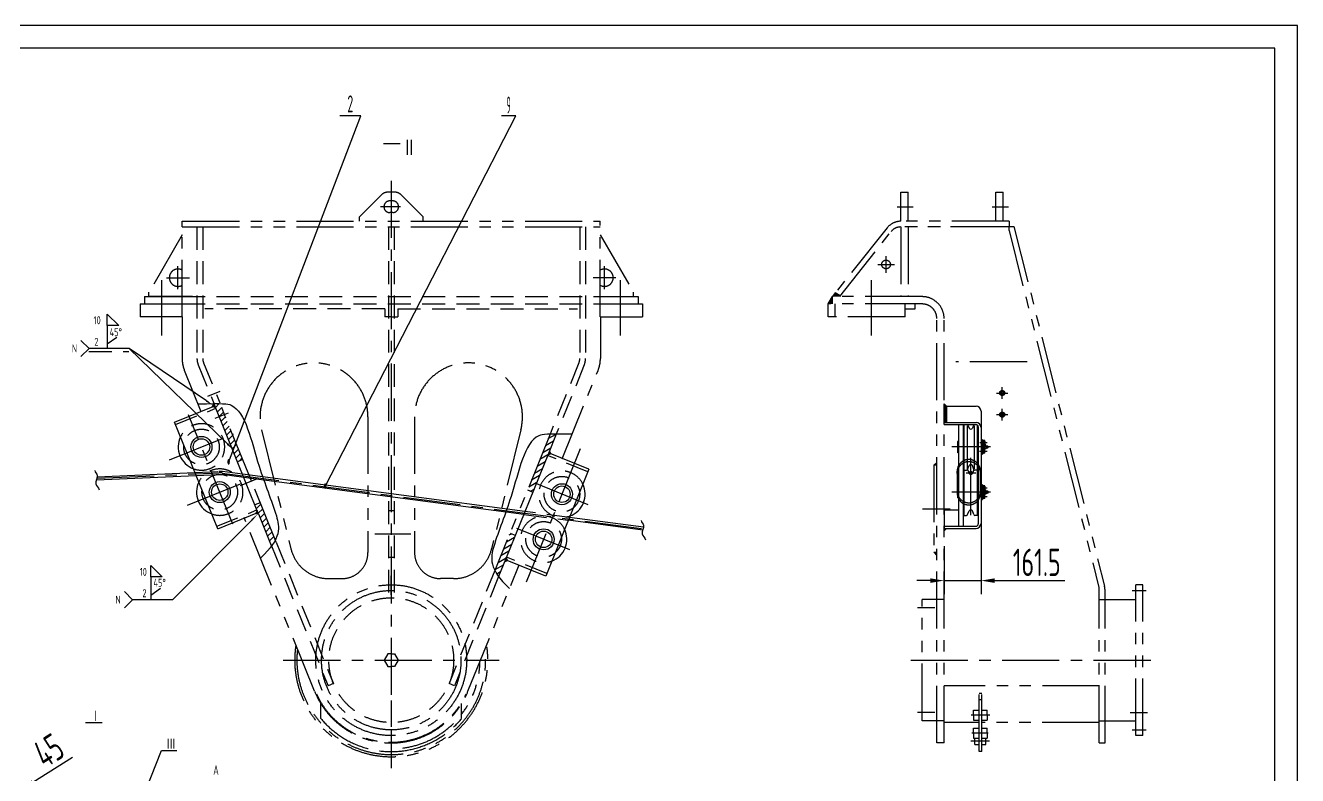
# Model space of a CAD drawing. Header units: millimetres. Extents: x 0 to 8400, y -235 to 5940.
# Drawn here: x 2835 to 8400, y 2657 to 5940 of the extents above; entities that cross this region are included whole.
import ezdxf
from ezdxf.enums import TextEntityAlignment as Align

# ---------------------------------------------------------------- set-up
doc = ezdxf.new("R2010")
doc.units = ezdxf.units.MM
doc.header["$LTSCALE"] = 200
for name, pattern in [('F', [0.75, 0.5, -0.25]), ('G', [2, 1.25, -0.25, 0.25, -0.25]), ('K', [2.5, 1.25, -0.25, 0.25, -0.25, 0.25, -0.25])]:
    doc.linetypes.add(name, pattern=pattern)
for name, color, linetype in [('01', 7, 'Continuous'), ('02', 1, 'Continuous'), ('02C', 3, 'Continuous'), ('04', 2, 'F'), ('05', 4, 'G'), ('07', 6, 'K'), ('08', 1, 'Continuous'), ('11', 3, 'Continuous'), ('13', 3, 'Continuous')]:
    doc.layers.add(name, color=color, linetype=linetype)
doc.styles.get("Standard").update_dxf_attribs({"font": 'isocp', "width": 0.707, "bigfont": 'intecad.shx'})
doc.dimstyles.new('INTE', dxfattribs={"dimscale": 20, "dimtxt": 6, "dimasz": 3, "dimexe": 3, "dimexo": 0, "dimgap": 1, "dimtad": 1, "dimdec": 1, "dimdsep": 46, "dimtxsty": 'Standard', "dimcen": 0, "dimclrd": 1, "dimclre": 1, "dimclrt": 3, "dimadec": 0, "dimazin": 0, "dimtfac": 1, "dimtdec": 1, "dimtmove": 0, "dimatfit": 0, "dimfxl": 1, "dimarcsym": 0})

# ---------------------------------------------------------------- blocks, each defined once
blk = doc.blocks.new('*D1')
at = {"layer": '08', "color": 1, "lineweight": -2}
for p, q in [((7015.3, 3781.3), (7015.3, 3450.3)), ((6853.8, 3661.2), (6853.8, 3450.3)), ((6793.8, 3510.3), (6733.8, 3510.3)), ((6853.8, 3510.3), (7015.3, 3510.3)), ((7075.3, 3510.3), (7382.4, 3510.3))]:
    blk.add_line(p, q, dxfattribs=at)
at = {"layer": '08', "color": 1}
for points in [[(6793.8, 3520.3), (6793.8, 3500.3), (6853.8, 3510.3)], [(7075.3, 3520.3), (7075.3, 3500.3), (7015.3, 3510.3)]]:
    blk.add_solid(points, dxfattribs=at)
at = {"layer": 'Defpoints', "color": 0}
for p in [(7015.3, 3781.3), (6853.8, 3661.2), (7015.3, 3510.3)]:
    blk.add_point(p, dxfattribs=at)
at = {"layer": '08', "color": 3, "insert": (7258.9, 3590.3), "char_height": 120, "attachment_point": 5}
blk.add_mtext('161.5', dxfattribs=at)
blk = doc.blocks.new('*D8')
at = {"layer": '08', "color": 1, "lineweight": -2}
for p, q in [((2867.1, 2627.8), (3040.2, 2738.2)), ((2882.7, 2408.1), (2746.3, 2621.9)), ((2916.7, 2438.5), (2784.2, 2646.1)), ((2778.5, 2571.3), (2816.5, 2595.5)), ((2728, 2539.1), (2677.4, 2506.8))]:
    blk.add_line(p, q, dxfattribs=at)
at = {"layer": '08', "color": 1}
for points in [[(2861.7, 2636.2), (2872.5, 2619.4), (2816.5, 2595.5)], [(2722.6, 2547.5), (2733.3, 2530.7), (2778.5, 2571.3)]]:
    blk.add_solid(points, dxfattribs=at)
at = {"layer": 'Defpoints', "color": 0}
for p in [(2816.5, 2595.5), (2882.7, 2408.1), (2916.7, 2438.5)]:
    blk.add_point(p, dxfattribs=at)
at = {"layer": '08', "color": 3, "insert": (2935.9, 2766.6), "char_height": 120, "attachment_point": 5, "rotation": 32.5246}
blk.add_mtext('45', dxfattribs=at)
blk = doc.blocks.new('*U23')
at = {"layer": '01'}
for points in [[(415, 292), (25, 292)], [(415, 5), (415, 292)]]:
    blk.add_lwpolyline(points, dxfattribs=at)
at = {"layer": '02'}
for points in [[(420, 297), (0, 297)], [(420, 0), (420, 297)]]:
    blk.add_lwpolyline(points, dxfattribs=at)

msp = doc.modelspace()

# ---------------------------------------------------------------- hatches: boundary and pattern name
for points in [[(3659.23, 4284.86), (3653.71, 4271.84), (3662.98, 4275.59)], [(3662.98, 4275.59), (3653.71, 4271.84), (3666.73, 4266.32)], [(6853.79, 4202.66), (6863.79, 4202.66), (6853.79, 4212.66)], [(5132.75, 4065.15), (5123.48, 4068.9), (5122.81, 4067.24), (5119.73, 4059.63)], [(5127.23, 4078.17), (5123.48, 4068.9), (5132.75, 4065.15)], [(3848.28, 3817.66), (3842.76, 3804.64), (3852.03, 3808.39)], [(3852.03, 3808.39), (3842.76, 3804.64), (3855.78, 3799.12)], [(6863.79, 3738.79), (6853.79, 3738.79), (6853.79, 3728.79)], [(4943.71, 3597.95), (4934.44, 3601.7), (4930.68, 3592.43)], [(4938.19, 3610.97), (4935.11, 3603.37), (4934.44, 3601.7), (4943.71, 3597.95)]]:
    msp.add_hatch(color=256).paths.add_polyline_path(points)
at = {"layer": '01'}
for points in [[(6821.79, 4016.01), (6821.79, 4027.88), (6809.29, 4016.01)], [(6821.79, 3619.49), (6821.79, 3635.01), (6809.29, 3635.01)]]:
    msp.add_hatch(color=256, dxfattribs=at).paths.add_polyline_path(points)
at = {"layer": '02'}
h = msp.add_hatch(dxfattribs=at)
h.set_pattern_fill('_USER', color=256, scale=20, angle=45, style=0, pattern_type=0)
h.set_pattern_definition([(45, (-10232.34, -6660.294), (-14.142136, 14.142136), [])])
edge = h.paths.add_edge_path()
edge.add_spline(control_points=[(3686.16, 4284.96), (3678.55, 4285.1), (3669.65, 4285.13), (3659.15, 4285.06)], knot_values=[122.2908434, 122.2908434, 122.2908434, 122.2908434, 135.66033, 135.66033, 135.66033, 135.66033], degree=3, periodic=0)
edge.add_line((3659.15, 4285.06), (3682.49, 4227.39))
edge.add_line((3682.49, 4227.39), (3705.66, 4236.77))
edge.add_line((3705.66, 4236.77), (3686.16, 4284.96))
h.paths.add_polyline_path([(3705.66, 4236.77), (3682.49, 4227.39), (3762.05, 4030.76), (3785.23, 4040.13)])
edge = h.paths.add_edge_path()
edge.add_line((3861.74, 3851.03), (3838.57, 3841.65))
edge.add_line((3838.57, 3841.65), (3911.31, 3661.88))
edge.add_spline(control_points=[(3911.31, 3661.88), (3918.02, 3671.11), (3923.4, 3679.84), (3927.65, 3688.15)], knot_values=[878.1294093, 878.1294093, 878.1294093, 878.1294093, 900.093363, 900.093363, 900.093363, 900.093363], degree=3, periodic=0)
edge.add_line((3927.65, 3688.15), (3861.74, 3851.03))
h = msp.add_hatch(dxfattribs=at)
h.set_pattern_fill('_USER', color=256, scale=2, angle=45, style=0, pattern_type=0)
h.set_pattern_definition([(45, (0, 481.8828), (-1.41421356, 1.41421356), [])])
h.paths.add_polyline_path([(6853.79, 4212.66), (6863.79, 4202.66), (6863.79, 4273.92), (6853.79, 4273.92)])
h.paths.add_polyline_path([(6853.79, 4283.92), (6853.79, 4273.92), (6863.79, 4273.92)])
h = msp.add_hatch(dxfattribs=at)
h.set_pattern_fill('_USER', color=256, scale=20, angle=30, style=0, pattern_type=0)
h.set_pattern_definition([(30, (0, 481.883), (-10, 17.32051), [])])
edge = h.paths.add_edge_path()
edge.add_line((5122.81, 4067.24), (5156.98, 4151.68))
edge.add_spline(control_points=[(5156.98, 4151.68), (5146.47, 4151.75), (5137.58, 4151.72), (5129.97, 4151.58)], knot_values=[122.25103, 122.25103, 122.25103, 122.25103, 135.6048229, 135.6048229, 135.6048229, 135.6048229], degree=3, periodic=0)
edge.add_line((5129.97, 4151.58), (5031.05, 3907.12))
edge.add_line((5031.05, 3907.12), (5054.22, 3897.74))
edge.add_line((5054.22, 3897.74), (5122.81, 4067.24))
edge = h.paths.add_edge_path()
edge.add_line((4977.7, 3708.64), (4954.53, 3718.01))
edge.add_line((4954.53, 3718.01), (4888.43, 3554.67))
edge.add_spline(control_points=[(4888.43, 3554.67), (4892.69, 3546.36), (4898.07, 3537.64), (4904.78, 3528.42)], knot_values=[878.219889, 878.219889, 878.219889, 878.219889, 900.1593067, 900.1593067, 900.1593067, 900.1593067], degree=3, periodic=0)
edge.add_line((4904.78, 3528.42), (4977.7, 3708.64))
at = {"layer": '07'}
for points in [[(6364.79, 4753.01), (6345.79, 4721.01), (6364.79, 4721.01)], [(6377.42, 4769.32), (6364.79, 4753.01), (6396.79, 4753.01), (6399.12, 4755.95)]]:
    msp.add_hatch(color=256, dxfattribs=at).paths.add_polyline_path(points)

# ---------------------------------------------------------------- linework, layer by layer
for p, q in [((4400.53, 5423.04), (4473.65, 5423.04)), ((3653.71, 4271.84), (3659.23, 4284.86)), ((3666.73, 4266.32), (3653.71, 4271.84)), ((6863.79, 4273.92), (6853.79, 4283.92)), ((6853.79, 4193.39), (6853.79, 4283.92)), ((6863.79, 4273.92), (6993.29, 4273.92)), ((6863.79, 4273.92), (6863.79, 4202.66)), ((7015.29, 4251.92), (7015.29, 3760.79)), ((6863.79, 4202.66), (6853.79, 4212.66)), ((6853.79, 4202.66), (6993.29, 4202.66)), ((6853.79, 4193.39), (6993.29, 4193.39)), ((6954.72, 4187.1), (6954.72, 4000.06)), ((6956.68, 4193.39), (6963.4, 4177.01)), ((6983.9, 4193.39), (6977.21, 4176.97)), ((6985.86, 4187.1), (6985.86, 4000.06)), ((7003.29, 4183.39), (7003.29, 3758.06)), ((7021.29, 4126.9), (7015.29, 4126.9)), ((7021.29, 4126.9), (7021.29, 4063.4)), ((5132.75, 4065.15), (5119.73, 4059.63)), ((5132.75, 4065.15), (5127.23, 4078.17)), ((7015.29, 4063.4), (7021.29, 4063.4)), ((6956.56, 3996.71), (6963.4, 4013.38)), ((6984.02, 3996.71), (6977.21, 4013.42)), ((6941.29, 3796.46), (6941.29, 3994.19)), ((6941.79, 3993.6), (6951.93, 3993.6)), ((6956.42, 3996.4), (6963.4, 3979.38)), ((6984.02, 3996.05), (6977.21, 3979.34)), ((6998.79, 3993.6), (6988.65, 3993.6)), ((7021.29, 3929.26), (7015.29, 3929.26)), ((7021.29, 3929.26), (7021.29, 3865.76)), ((7015.29, 3865.76), (7021.29, 3865.76)), ((3848.28, 3817.66), (3842.76, 3804.64)), ((3855.78, 3799.12), (3842.76, 3804.64)), ((6853.79, 3819.33), (6917.29, 3819.33)), ((6853.79, 3819.33), (6853.79, 3728.79)), ((6937.29, 3819.33), (6941.3, 3819.33)), ((6941.79, 3795.96), (6951.93, 3795.96)), ((6956.56, 3799.08), (6963.4, 3815.75)), ((6984.02, 3799.08), (6977.21, 3815.79)), ((6998.79, 3795.96), (6988.65, 3795.96)), ((6999.29, 3819.33), (7003.29, 3819.33)), ((6853.79, 3748.06), (6993.29, 3748.06)), ((6853.79, 3738.79), (6993.29, 3738.79)), ((6863.79, 3738.79), (6853.79, 3728.79)), ((4930.68, 3592.43), (4943.71, 3597.95)), ((4943.71, 3597.95), (4938.19, 3610.97)), ((3097.1, 2889.02), (3170.22, 2889.02))]:
    msp.add_line(p, q)
for centre, radius, start, end in [((6993.29, 4251.92), 22, 0, 90), ((6993.29, 4183.39), 10, 0, 90), ((6951.93, 3998.6), 5, 270, 337.82725), ((6988.65, 3998.6), 5, 202.17275, 270), ((6988.65, 3994.16), 5, 153.68056, 157.82725), ((6951.93, 3800.96), 5, 270, 337.82725), ((6988.65, 3800.96), 5, 202.17275, 270), ((6993.29, 3760.79), 22, 270, 0), ((6993.29, 3758.06), 10, 270, 0)]:
    msp.add_arc(centre, radius, start, end)
at = {"layer": '01'}
for p, q in [((3192.75, 4626.3), (3192.75, 4526.3)), ((3192.75, 4546.3), (3234.75, 4576.3)), ((3852.03, 3808.39), (3658.64, 4286.33)), ((3486.85, 4204.33), (3662.98, 4275.59)), ((3675.9, 3737.12), (3486.85, 4204.33)), ((6917.29, 4193.39), (6917.29, 3748.6)), ((6937.29, 4193.39), (6937.29, 3748.6)), ((6915.29, 4120.57), (6912.29, 4119.18)), ((7003.29, 4142.6), (6999.29, 4142.6)), ((7021.29, 4124.2), (7023.29, 4124.2)), ((7023.29, 4104.2), (7023.29, 4124.2)), ((7023.29, 4121.9), (7025.89, 4121.9)), ((7025.89, 4105.4), (7025.89, 4122.99)), ((7031.31, 4122.99), (7025.89, 4122.99)), ((7025.89, 4119.2), (7031.31, 4119.2)), ((7032.29, 4121.09), (7032.29, 4107.3)), ((5122.81, 4067.24), (4935.11, 3603.37)), ((5299.61, 3997.64), (5123.48, 4068.9)), ((6915.29, 4069.82), (6912.29, 4071.22)), ((7021.29, 4104.2), (7023.29, 4104.2)), ((7021.29, 4086.2), (7023.29, 4086.2)), ((7021.29, 4066.2), (7023.29, 4066.2)), ((7025.89, 4114.2), (7023.29, 4115.7)), ((7023.29, 4114.2), (7025.89, 4112.7)), ((7023.29, 4106.5), (7025.89, 4106.5)), ((7023.29, 4086.2), (7023.29, 4066.2)), ((7023.29, 4083.9), (7025.89, 4083.9)), ((7023.29, 4076.2), (7025.89, 4077.7)), ((7025.89, 4076.2), (7023.29, 4074.7)), ((7023.29, 4068.5), (7025.89, 4068.5)), ((7025.89, 4109.2), (7031.31, 4109.2)), ((7031.31, 4105.4), (7025.89, 4105.4)), ((7025.89, 4084.99), (7025.89, 4067.4)), ((7031.31, 4084.99), (7025.89, 4084.99)), ((7025.89, 4081.2), (7031.31, 4081.2)), ((7025.89, 4071.2), (7031.31, 4071.2)), ((7031.31, 4067.4), (7025.89, 4067.4)), ((7030.77, 4084.99), (7030.77, 4105.4)), ((7036.19, 4103.99), (7030.77, 4103.99)), ((7030.77, 4100.2), (7036.19, 4100.2)), ((7030.77, 4090.2), (7036.19, 4090.2)), ((7036.19, 4086.4), (7030.77, 4086.4)), ((7032.29, 4069.3), (7032.29, 4083.09)), ((7037.17, 4095.2), (7037.17, 4102.09)), ((7037.17, 4095.2), (7037.17, 4088.3)), ((6809.29, 4016.01), (6821.79, 4027.88)), ((6941.29, 4047.86), (6937.29, 4047.86)), ((7003.29, 4047.86), (6999.29, 4047.86)), ((6999.29, 3994.1), (6999.29, 4009.22)), ((3145.55, 3951.45), (3581.31, 3970.88)), ((3148.96, 3964.61), (3576.14, 3983.66)), ((5019.69, 3812.41), (3784.19, 3976.04)), ((5014.66, 3799.96), (3789.8, 3962.18)), ((5299.61, 3997.64), (5110.56, 3530.44)), ((6999.29, 3796.46), (6999.29, 3994.1)), ((6915.29, 3922.94), (6912.29, 3921.54)), ((7021.29, 3926.56), (7023.29, 3926.56)), ((7021.29, 3906.56), (7023.29, 3906.56)), ((7023.29, 3906.56), (7023.29, 3926.56)), ((7023.29, 3924.26), (7025.89, 3924.26)), ((7025.89, 3916.56), (7023.29, 3918.06)), ((7023.29, 3916.56), (7025.89, 3915.06)), ((7023.29, 3908.86), (7025.89, 3908.86)), ((7031.31, 3925.36), (7025.89, 3925.36)), ((7025.89, 3907.77), (7025.89, 3925.36)), ((7025.89, 3921.56), (7031.31, 3921.56)), ((7025.89, 3911.56), (7031.31, 3911.56)), ((7031.31, 3907.77), (7025.89, 3907.77)), ((7030.77, 3887.36), (7030.77, 3907.77)), ((7036.19, 3906.36), (7030.77, 3906.36)), ((7030.77, 3902.56), (7036.19, 3902.56)), ((7032.29, 3923.46), (7032.29, 3909.67)), ((7037.17, 3897.56), (7037.17, 3904.46)), ((7037.17, 3897.56), (7037.17, 3890.67)), ((6915.29, 3872.19), (6912.29, 3873.58)), ((7021.29, 3888.56), (7023.29, 3888.56)), ((7021.29, 3868.56), (7023.29, 3868.56)), ((7023.29, 3888.56), (7023.29, 3868.56)), ((7023.29, 3886.26), (7025.89, 3886.26)), ((7023.29, 3878.56), (7025.89, 3880.06)), ((7025.89, 3878.56), (7023.29, 3877.06)), ((7023.29, 3870.86), (7025.89, 3870.86)), ((7031.31, 3887.36), (7025.89, 3887.36)), ((7025.89, 3887.36), (7025.89, 3869.77)), ((7025.89, 3883.56), (7031.31, 3883.56)), ((7025.89, 3873.56), (7031.31, 3873.56)), ((7031.31, 3869.77), (7025.89, 3869.77)), ((7030.77, 3892.56), (7036.19, 3892.56)), ((7036.19, 3888.77), (7030.77, 3888.77)), ((7032.29, 3871.67), (7032.29, 3885.46)), ((3675.9, 3737.12), (3852.03, 3808.39)), ((5538.75, 3743.66), (5214.23, 3786.64)), ((5535.18, 3731.02), (5209.2, 3774.19)), ((6809.29, 3635.01), (6821.79, 3619.49)), ((5110.56, 3530.44), (4934.44, 3601.7)), ((3383.45, 3526.79), (3383.45, 3426.79)), ((3383.45, 3446.79), (3425.45, 3476.79))]:
    msp.add_line(p, q, dxfattribs=at)
at = {"layer": '01', "color": 7, "linetype": 'Continuous'}
for p, q in [((6941.29, 3994.1), (6941.29, 4193.39)), ((6999.29, 3994.1), (6999.29, 4191.39)), ((6912.29, 4119.18), (6912.29, 4071.22)), ((6917.29, 4120.57), (6915.29, 4120.57)), ((6915.29, 4120.57), (6915.29, 4069.82)), ((6941.29, 4142.7), (6937.29, 4142.7)), ((6917.29, 4069.82), (6915.29, 4069.82)), ((7027.77, 4105.4), (7027.77, 4084.99)), ((6821.79, 4016.01), (6808.79, 4016.01)), ((6912.29, 3921.54), (6912.29, 3873.58)), ((6917.29, 3922.94), (6915.29, 3922.94)), ((6915.29, 3922.94), (6915.29, 3872.19)), ((7027.77, 3907.77), (7027.77, 3887.36)), ((6917.29, 3872.19), (6915.29, 3872.19)), ((6808.79, 3635.01), (6821.79, 3635.01))]:
    msp.add_line(p, q, dxfattribs=at)
at = {"layer": '01'}
for points in [[(3192.75, 4676.3), (3242.75, 4626.3), (3192.75, 4626.3)], [(3383.45, 3576.79), (3433.45, 3526.79), (3383.45, 3526.79)]]:
    msp.add_lwpolyline(points, close=True, dxfattribs=at)
for centre, radius in [((3604.8, 4095.2), 46), ((3604.8, 4095.2), 36), ((3684.77, 3897.56), 46), ((3684.77, 3897.56), 36), ((5181.67, 3888.51), 46), ((5181.67, 3888.51), 36), ((5101.7, 3690.88), 46), ((5101.7, 3690.88), 36)]:
    msp.add_circle(centre, radius, dxfattribs=at)
for centre, radius, start, end in [((6970.32, 4181.03), 8, 210.16438, 329.48616), ((6993.29, 4180.66), 22, 0, 90), ((3604.8, 4095.2), 101.6, 154.34672, 249.71328), ((6970.32, 4009.36), 8, 30.51384, 149.83562), ((6941.79, 3994.1), 0.5, 180, 270), ((6970.32, 3983.4), 8, 210.16438, 329.48616), ((6998.79, 3994.1), 0.5, 270, 0), ((3684.77, 3897.56), 101.6, 154.34672, 249.71328), ((5181.67, 3888.51), 101.6, 290.28672, 25.65328), ((6941.79, 3796.46), 0.5, 180, 270), ((6970.32, 3811.73), 8, 30.51384, 149.83562), ((6998.79, 3796.46), 0.5, 270, 10.52175), ((5101.7, 3690.88), 101.6, 290.28672, 25.65328)]:
    msp.add_arc(centre, radius, start, end, dxfattribs=at)
at = {"layer": '01', "color": 7, "linetype": 'Continuous'}
for centre, radius, start, end in [((7029.96, 4121.09), 2.33, 305.55467, 54.44533), ((7019, 4114.2), 13.29, 337.9066, 22.0934), ((7029.96, 4107.3), 2.33, 305.55467, 54.44533), ((7029.96, 4083.09), 2.33, 305.55467, 54.44533), ((7019, 4076.2), 13.29, 337.9066, 22.0934), ((7029.96, 4069.3), 2.33, 305.55467, 54.44533), ((7034.84, 4102.09), 2.33, 305.55467, 54.44533), ((7023.88, 4095.2), 13.29, 337.9066, 22.0934), ((7034.84, 4088.3), 2.33, 305.55467, 54.44533), ((7037.62, 4109.6), 11.53, 267.75639, 294.05694), ((7037.62, 4080.8), 11.53, 65.94306, 92.24361), ((7043.57, 4095.2), 4.07, 242.97749, 117.02251), ((7029.96, 3923.46), 2.33, 305.55467, 54.44533), ((7019, 3916.56), 13.29, 337.9066, 22.0934), ((7029.96, 3909.67), 2.33, 305.55467, 54.44533), ((7034.84, 3904.46), 2.33, 305.55467, 54.44533), ((7023.88, 3897.56), 13.29, 337.9066, 22.0934), ((7037.62, 3911.96), 11.53, 267.75639, 294.05694), ((7043.57, 3897.56), 4.07, 242.97749, 117.02251), ((7029.96, 3885.46), 2.33, 305.55467, 54.44533), ((7019, 3878.56), 13.29, 337.9066, 22.0934), ((7029.96, 3871.67), 2.33, 305.55467, 54.44533), ((7034.84, 3890.67), 2.33, 305.55467, 54.44533), ((7037.62, 3883.17), 11.53, 65.94306, 92.24361)]:
    msp.add_arc(centre, radius, start, end, dxfattribs=at)
at = {"layer": '02'}
for p, q in [((3723.62, 4027.4), (4302.34, 5544.61)), ((4145.72, 3921.61), (4979.62, 5544.61)), ((4302.34, 5544.61), (4209.34, 5544.61)), ((4979.62, 5544.61), (4917.62, 5544.61))]:
    msp.add_line(p, q, dxfattribs=at)
for points in [[(3077.39, 4561.65), (3112.75, 4526.3), (3077.39, 4490.94)], [(3626.9, 4296.58), (3287.75, 4526.3), (3112.75, 4526.3)], [(3825.88, 3776.51), (3478.45, 3426.79), (3303.45, 3426.79)], [(3268.09, 3462.14), (3303.45, 3426.79), (3268.09, 3391.43)]]:
    msp.add_lwpolyline(points, dxfattribs=at)
for points in [[(3655.88, 4276.95, 0, 8, 0), (3626.9, 4296.58, 8, 8, 0)], [(3655.88, 4276.95, 0, 8, 0), (3626.9, 4296.58, 8, 8, 0)], [(3850.55, 3801.34, 0, 8, 0), (3825.88, 3776.51, 8, 8, 0)], [(3850.55, 3801.34, 0, 8, 0), (3825.88, 3776.51, 8, 8, 0)]]:
    msp.add_lwpolyline(points, format="xyseb", dxfattribs=at)
at = {"layer": '02C'}
for points in [[(3589.69, 4283.9), (3699.54, 4286.33), (3792.4, 4281.82), (3839.62, 4029.77), (3933.09, 3812.62), (3956.58, 3696.47), (3863.29, 3608.91)], [(5226.34, 4150.52), (5116.49, 4152.95), (5023.63, 4148.43), (4976.41, 3896.38), (4882.94, 3679.24), (4859.45, 3563.09), (4952.74, 3475.53)]]:
    msp.add_open_spline(points, degree=3, knots=[99.4738333, 99.4738333, 99.4738333, 99.4738333, 186.1611978, 524.2687685, 766.8686777, 938.166529, 938.166529, 938.166529, 938.166529], dxfattribs=at)
at = {"layer": '02C', "start_tangent": (0.177292, -0.9841583), "end_tangent": (0.1199155, -0.9927841)}
for points in [[(3138.22, 3992.36), (3148.58, 3971.66), (3143.05, 3933.71), (3156.86, 3907.49)], [(5528.29, 3773.36), (5538.65, 3752.66), (5533.13, 3714.71), (5546.94, 3688.49)]]:
    msp.add_spline(points, degree=3, dxfattribs=at)
at = {"layer": '04', "color": 2, "linetype": 'F'}
for p, q in [((3585.04, 5058.01), (3585.04, 4483.01)), ((3610.04, 5058.01), (3610.04, 4483.01)), ((4422.55, 5058.01), (4422.55, 3434.72)), ((4447.55, 5058.01), (4447.55, 3434.72)), ((5260.06, 5058.01), (5260.06, 4483.01)), ((5285.06, 5058.01), (5285.06, 4483.01)), ((3520.55, 4753.01), (5349.55, 4753.01)), ((3520.55, 4721.01), (5366.24, 4721.01)), ((4406.55, 4699.01), (3619.55, 4699.01)), ((4406.55, 4699.01), (4406.55, 4664.01)), ((4463.55, 4699.01), (5250.55, 4699.01)), ((4463.55, 4699.01), (4463.55, 4664.01)), ((4435.05, 4664.01), (4406.55, 4664.01)), ((4435.05, 4664.01), (4463.55, 4664.01)), ((3590.59, 4454.5), (3658.64, 4286.33)), ((3613.76, 4463.88), (3685.06, 4287.69)), ((5256.33, 4463.88), (5129.97, 4151.58)), ((5279.51, 4454.5), (5156.98, 4151.68)), ((4447.55, 3815.74), (4422.55, 3815.74)), ((3931.55, 3678.51), (4182.03, 3059.49)), ((3911.31, 3661.88), (4158.85, 3050.11)), ((4447.55, 3611.74), (4422.55, 3611.74)), ((4888.43, 3554.67), (4688.07, 3059.49)), ((4904.78, 3528.42), (4711.24, 3050.11)), ((4182.03, 3059.49), (4158.85, 3050.11))]:
    msp.add_line(p, q, dxfattribs=at)
at = {"layer": '04'}
for p, q in [((3112.32, 4513.44), (3286.55, 4513.44)), ((3491.35, 4193.2), (3667.48, 4264.47)), ((5295.11, 3986.51), (5118.98, 4057.78)), ((3576.14, 3983.66), (3680.72, 3988.32)), ((3581.31, 3970.88), (3681.3, 3975.34)), ((3789.8, 3962.18), (3694.99, 3974.74)), ((3784.19, 3976.04), (3696.7, 3987.63)), ((3671.4, 3748.25), (3847.53, 3819.51)), ((5014.66, 3799.96), (5209.2, 3774.19)), ((5214.23, 3786.64), (5019.69, 3812.41)), ((5115.06, 3541.56), (4938.94, 3612.83)), ((4711.24, 3050.11), (4688.07, 3059.49))]:
    msp.add_line(p, q, dxfattribs=at)
for centre in [(3604.8, 4095.2), (3684.77, 3897.56), (5181.67, 3888.51), (5101.7, 3690.88)]:
    msp.add_circle(centre, 77.85, dxfattribs=at)
at = {"layer": '04', "color": 2, "linetype": 'F'}
msp.add_circle((4435.05, 3162.01), 273, dxfattribs=at)
for centre, radius, start, end in [((3661.04, 4483.01), 76, 180, 202.03), ((3661.04, 4483.01), 51, 180, 202.03), ((5209.06, 4483.01), 51, 337.97, 0), ((5209.06, 4483.01), 76, 337.97, 0)]:
    msp.add_arc(centre, radius, start, end, dxfattribs=at)
at = {"layer": '04'}
for centre, radius, start, end in [((3604.8, 4095.2), 101.6, 249.71328, 154.34672), ((3684.77, 3897.56), 101.6, 249.71328, 154.34672), ((3684.77, 3897.56), 90.85, 82.4555, 92.55329), ((5181.67, 3888.51), 101.6, 25.65328, 290.28672), ((5101.7, 3690.88), 101.6, 25.65328, 290.28672)]:
    msp.add_arc(centre, radius, start, end, dxfattribs=at)
at = {"layer": '05'}
for p, q in [((4435.05, 5260.01), (4435.05, 2689.51)), ((4475.98, 5146.51), (4388.17, 5146.51)), ((6647.61, 5146.51), (6718.72, 5146.51)), ((7063.61, 5146.51), (7134.72, 5146.51)), ((6599.79, 4857.43), (6599.79, 4930.59)), ((3502.04, 4786.01), (3502.04, 4886.01)), ((5368.06, 4786.01), (5368.06, 4886.01)), ((6563.21, 4894.01), (6636.37, 4894.01)), ((3432.05, 4583.39), (3432.05, 4825.77)), ((3452.04, 4836.01), (3552.04, 4836.01)), ((5418.06, 4836.01), (5318.06, 4836.01)), ((5438.05, 4583.39), (5438.05, 4825.77)), ((6535.79, 4583.39), (6535.79, 4825.77)), ((7107.79, 4305.95), (7107.79, 4356.69)), ((3685.21, 4338.53), (3630.87, 4316.54)), ((3685.21, 4338.53), (3630.87, 4316.54)), ((7082.42, 4331.32), (7133.16, 4331.32)), ((3722.26, 4243.48), (3663.69, 4219.78)), ((3722.26, 4243.48), (3663.69, 4219.78)), ((7082.42, 4236.77), (7133.16, 4236.77)), ((7107.79, 4211.39), (7107.79, 4262.14)), ((7008.93, 4076.2), (7042.29, 4076.2)), ((7009.74, 4114.2), (7042.29, 4114.2)), ((3147.59, 3958.04), (3681.01, 3981.83)), ((3695.84, 3981.18), (5537.17, 3737.31)), ((3848.66, 3955.77), (3773.57, 3925.38)), ((7009.74, 3916.56), (7042.29, 3916.56)), ((7008.93, 3878.56), (7042.29, 3878.56)), ((6759.62, 3825.01), (6880.43, 3825.01)), ((4520.84, 3713.74), (4362.71, 3713.74)), ((4435.05, 3448.01), (4435.05, 3530.98)), ((7676.61, 3467.01), (7737, 3467.01)), ((6812.46, 3390.51), (6737.73, 3390.51)), ((3962.55, 3162.01), (4907.55, 3162.01)), ((6707.79, 3162.01), (7774.63, 3162.01)), ((4435.05, 2985.98), (4435.05, 2870.69)), ((6812.46, 2933.51), (6737.73, 2933.51)), ((7668.12, 2933.51), (7742.86, 2933.51)), ((7046.4, 2843.17), (6974.42, 2843.17)), ((7676.61, 2857.01), (7737, 2857.01)), ((7051.59, 2807.56), (6970.56, 2807.56))]:
    msp.add_line(p, q, dxfattribs=at)
at = {"layer": '05', "color": 4, "linetype": 'G'}
for p, q in [((3741.63, 3757.03), (3547.93, 4235.73)), ((3464.27, 4038.33), (3745.33, 4152.06)), ((5261.71, 4086.33), (5025.95, 3503.69)), ((7057.08, 4095.2), (6887.85, 4095.2)), ((3544.24, 3840.7), (3806.44, 3946.8)), ((5295.9, 3842.29), (5059.99, 3937.74)), ((7057.08, 3897.56), (6887.85, 3897.56)), ((5215.93, 3644.65), (4980.02, 3740.11))]:
    msp.add_line(p, q, dxfattribs=at)
at = {"layer": '05', "linetype": 'G'}
for p, q in [((6970.29, 3797.35), (6970.29, 4050.09)), ((6949.69, 3981.9), (6992.02, 3981.9)), ((7053.21, 2922.02), (6972.23, 2922.02))]:
    msp.add_line(p, q, dxfattribs=at)
msp.add_circle((4435.05, 3162.01), 305, dxfattribs=at)
at = {"layer": '05'}
for centre, radius, start, end in [((3684.77, 3897.56), 84.35, 82.4555, 92.55329), ((4435.05, 3162.01), 359, 204.26244, 270), ((4435.05, 3162.01), 359, 270, 335.73756)]:
    msp.add_arc(centre, radius, start, end, dxfattribs=at)
at = {"layer": '07'}
for p, q in [((4295.55, 5102.01), (4392.42, 5198.88)), ((4450.81, 5210.01), (4419.29, 5210.01)), ((4574.55, 5102.01), (4477.68, 5198.88)), ((6664.65, 5083.01), (6664.65, 5210.01)), ((6664.65, 5210.01), (6696.65, 5210.01)), ((6696.65, 5083.01), (6696.65, 5210.01)), ((7080.65, 5083.01), (7080.65, 5210.01)), ((7080.65, 5210.01), (7112.65, 5210.01)), ((7112.65, 5083.01), (7112.65, 5210.01)), ((4441.55, 5172.01), (4428.55, 5172.01)), ((4441.55, 5121.01), (4428.55, 5121.01)), ((3520.55, 5083.01), (5349.55, 5083.01)), ((3520.55, 5058.01), (3520.55, 5083.01)), ((4295.55, 5083.01), (4295.55, 5102.01)), ((4574.55, 5083.01), (4574.55, 5102.01)), ((5349.55, 4664.01), (5349.55, 5083.01)), ((7137.65, 5083.01), (6664.65, 5083.01)), ((7137.65, 5083.01), (7137.65, 5058.01)), ((3520.55, 5024.22), (3375.04, 4772.01)), ((3520.55, 5058.01), (5349.55, 5058.01)), ((3520.55, 4664.01), (3520.55, 5058.01)), ((5349.55, 5024.22), (5495.06, 4772.01)), ((6605.28, 5054.45), (6377.42, 4769.32)), ((6396.79, 4753.01), (6622.8, 5038.65)), ((7131.79, 5058.01), (6662.79, 5058.01)), ((7137.65, 5058.01), (6664.65, 5058.01)), ((6664.65, 5058.01), (6664.65, 4753.01)), ((6696.65, 5058.01), (6696.65, 4753.01)), ((7137.94, 5060.27), (7137.65, 5060.27)), ((7137.72, 5042.69), (7137.94, 5060.27)), ((7137.72, 5042.69), (7531.25, 3479.46)), ((7137.94, 5060.27), (7159.16, 5059.94)), ((7159.16, 5059.94), (7555.49, 3485.56)), ((3355.55, 4753.01), (3355.55, 4721.01)), ((3355.55, 4753.01), (3520.55, 4753.01)), ((3375.04, 4753.01), (3375.04, 4772.01)), ((3565.04, 4753.01), (3375.04, 4753.01)), ((5349.55, 4753.01), (5514.55, 4753.01)), ((5495.06, 4753.01), (5495.06, 4772.01)), ((5514.55, 4753.01), (5514.55, 4721.01)), ((6345.79, 4721.01), (6364.79, 4753.01)), ((6377.42, 4769.32), (6364.79, 4753.01)), ((6757.79, 4753.01), (6364.79, 4753.01)), ((6364.79, 4721.01), (6364.79, 4753.01)), ((6399.12, 4755.95), (6377.42, 4769.32)), ((3336.55, 4721.01), (3336.55, 4664.01)), ((3336.55, 4721.01), (3520.55, 4721.01)), ((5366.24, 4721.01), (5533.55, 4721.01)), ((5533.55, 4721.01), (5533.55, 4664.01)), ((6757.79, 4721.01), (6345.79, 4721.01)), ((6345.79, 4664.01), (6345.79, 4721.01)), ((6377.79, 4664.01), (6377.79, 4721.01)), ((6682.79, 4664.01), (6682.79, 4721.01)), ((6682.79, 4699.01), (6726.79, 4699.01)), ((6726.79, 4699.01), (6726.79, 4721.01)), ((3520.05, 4664.01), (3336.55, 4664.01)), ((3520.05, 4664.01), (3520.05, 4483.01)), ((5349.55, 4664.01), (5533.55, 4664.01)), ((5350.05, 4664.01), (5350.05, 4483.01)), ((6682.79, 4664.01), (6345.79, 4664.01)), ((6821.79, 2800.01), (6821.79, 4657.01)), ((6853.79, 2800.01), (6853.79, 4657.01)), ((7216.5, 4468.49), (6905.71, 4468.49)), ((3603.59, 4249.62), (3530.3, 4430.42)), ((5182.75, 4042.98), (5339.79, 4430.42)), ((3824.44, 3943.23), (3685.06, 4287.69)), ((4333.05, 4227.01), (4333.05, 3633.01)), ((4537.05, 4227.01), (4537.05, 3633.01)), ((3867.86, 4170.7), (3995.99, 3649.21)), ((5002.23, 4170.7), (4874.11, 3649.21)), ((5129.97, 4151.58), (4888.43, 3554.67)), ((5156.98, 4151.68), (5122.81, 4067.24)), ((3785.23, 4040.13), (3762.05, 4030.76)), ((6808.79, 4016.01), (6808.79, 3635.01)), ((6910.79, 3979.76), (6910.79, 3989.13)), ((6910.79, 3979.76), (6910.79, 3892.65)), ((7012.79, 3892.65), (7012.79, 3989.13)), ((3931.55, 3678.51), (3831.01, 3926.98)), ((5031.05, 3907.12), (5054.22, 3897.74)), ((3861.74, 3851.03), (3838.57, 3841.65)), ((4099.56, 3026.02), (3791.56, 3785.87)), ((3911.31, 3661.88), (3855.1, 3800.79)), ((4954.53, 3718.01), (4977.7, 3708.64)), ((4770.54, 3026.02), (4994.77, 3579.23)), ((4935.11, 3603.37), (4904.78, 3528.42)), ((4162.05, 3519.01), (4219.05, 3519.01)), ((4708.05, 3519.01), (4651.05, 3519.01)), ((7532.79, 2800.01), (7532.79, 3467.01)), ((7557.79, 2800.01), (7557.79, 3467.01)), ((7691.79, 2832.01), (7691.79, 3492.01)), ((7722.79, 3492.01), (7691.79, 3492.01)), ((7722.79, 2832.01), (7722.79, 3492.01)), ((6757.79, 2897.01), (6757.79, 3427.01)), ((6853.79, 3427.01), (6757.79, 3427.01)), ((7532.79, 3427.01), (7691.79, 3427.01)), ((4420.52, 3189.51), (4404.65, 3162.01)), ((4435.05, 3189.51), (4420.52, 3189.51)), ((4435.05, 3189.51), (4449.58, 3189.51)), ((4449.58, 3189.51), (4465.44, 3162.01)), ((4404.65, 3162.01), (4420.52, 3134.51)), ((4420.52, 3134.51), (4435.05, 3134.51)), ((4449.58, 3134.51), (4435.05, 3134.51)), ((4465.44, 3162.01), (4449.58, 3134.51)), ((7533.79, 3050.11), (6853.79, 3050.11)), ((7006.79, 2762.01), (7006.79, 3016.52)), ((7018.79, 3016.52), (7006.79, 3016.52)), ((7018.79, 2762.01), (7018.79, 3016.52)), ((4127.05, 2906.79), (4127.05, 2971.8)), ((4743.05, 2906.79), (4743.05, 2971.8)), ((7018.79, 2988.01), (7006.79, 2988.01)), ((6853.79, 2897.01), (6757.79, 2897.01)), ((6982.79, 2944.02), (7006.79, 2944.02)), ((6982.79, 2922.02), (6982.79, 2944.02)), ((6982.79, 2922.02), (6982.79, 2900.02)), ((6982.79, 2900.02), (7006.79, 2900.02)), ((7018.79, 2944.02), (7042.79, 2944.02)), ((7018.79, 2900.02), (7042.79, 2900.02)), ((7042.79, 2922.02), (7042.79, 2944.02)), ((7042.79, 2922.02), (7042.79, 2900.02)), ((7532.79, 2897.01), (7691.79, 2897.01)), ((7006.79, 2889.01), (6853.79, 2889.01)), ((6982.79, 2865.17), (7006.79, 2865.17)), ((6982.79, 2843.17), (6982.79, 2865.17)), ((6982.79, 2843.17), (6982.79, 2821.17)), ((7532.79, 2889.01), (7018.79, 2889.01)), ((7018.79, 2865.17), (7042.79, 2865.17)), ((7042.79, 2843.17), (7042.79, 2865.17)), ((7042.79, 2843.17), (7042.79, 2821.17)), ((6853.79, 2800.01), (6821.79, 2800.01)), ((6982.79, 2821.17), (7006.79, 2821.17)), ((6988.79, 2793.06), (6988.79, 2821.17)), ((6988.79, 2793.06), (7006.79, 2793.06)), ((7018.79, 2821.17), (7042.79, 2821.17)), ((7018.79, 2793.06), (7036.79, 2793.06)), ((7036.79, 2793.06), (7036.79, 2821.17)), ((7532.79, 2800.01), (7557.79, 2800.01)), ((7722.79, 2832.01), (7691.79, 2832.01)), ((7018.79, 2762.01), (7006.79, 2762.01))]:
    msp.add_line(p, q, dxfattribs=at)
for centre, radius in [((6599.79, 4894.01), 19), ((7107.79, 4331.32), 11), ((7107.79, 4331.32), 8.45), ((7107.79, 4331.32), 7.47), ((7107.79, 4236.77), 11), ((7107.79, 4236.77), 8.45), ((7107.79, 4236.77), 7.47), ((6970.29, 3981.9), 6.5), ((4435.05, 3162.01), 330)]:
    msp.add_circle(centre, radius, dxfattribs=at)
for centre, radius, start, end in [((4419.29, 5172.01), 38, 90, 135), ((4450.81, 5172.01), 38, 45, 90), ((4428.55, 5146.51), 25.5, 90, 270), ((4441.55, 5146.51), 25.5, 270, 90), ((6664.65, 5007.01), 76, 90, 141.37), ((6662.79, 5007.01), 51, 90, 141.64862), ((3502.04, 4836.01), 38, 90, 270), ((3502.04, 4836.01), 38, 60.85162, 90), ((5368.06, 4836.01), 38, 240.85162, 119.14838), ((3502.04, 4836.01), 38, 270, 299.14838), ((6757.79, 4657.01), 96, 0, 90), ((6757.79, 4657.01), 64, 0, 90), ((3660.05, 4483.01), 140, 180, 202.06474), ((4097.05, 4227.01), 236, 0, 193.80334), ((4773.05, 4227.01), 236, 346.19666, 180), ((5210.05, 4483.01), 140, 337.93526, 0), ((6961.79, 3989.13), 51, 0, 180), ((6961.79, 3979.76), 51, 0, 180), ((6961.79, 3902.03), 51, 180, 0), ((6961.79, 3892.65), 51, 180, 0), ((4162.05, 3690.01), 171, 193.80334, 270), ((4219.05, 3633.01), 114, 270, 0), ((4651.05, 3633.01), 114, 180, 270), ((4708.05, 3690.01), 171, 270, 346.19666), ((7481.79, 3467.01), 51, 0, 14.13), ((7481.79, 3467.01), 76, 0, 14.13), ((4435.05, 3162.01), 422.5, 171.02443, 8.97557), ((4435.05, 3162.01), 413, 173.28933, 6.71067), ((4435.05, 3162.01), 388, 277.54342, 359.0295), ((4435.05, 3162.01), 362, 202.06474, 270), ((4435.05, 3162.01), 362, 270, 337.93526), ((4435.05, 3162.01), 400, 219.64611, 270), ((4435.05, 3162.01), 400, 270, 320.35389)]:
    msp.add_arc(centre, radius, start, end, dxfattribs=at)
at = {"layer": '08'}
for p, q in [((3361.69, 2592.65), (3430.46, 2766.49)), ((3430.46, 2766.49), (3496.23, 2766.49))]:
    msp.add_line(p, q, dxfattribs=at)
msp.add_lwpolyline([(3718.54, 4108.6), (3287.75, 4526.3), (3244.6, 4526.3)], dxfattribs=at)
msp.add_solid([(3722.15, 4112.06), (3739.31, 4086.95), (3714.93, 4105.14)], dxfattribs=at)
msp.add_solid([(3722.15, 4112.06), (3739.31, 4086.95), (3714.93, 4105.14)], dxfattribs=at)

# ---------------------------------------------------------------- block references
at = {"xscale": 20, "yscale": 20, "zscale": 20}
msp.add_blockref('*U23', (0, 0), dxfattribs=at)

# ---------------------------------------------------------------- texts
at = {"layer": '02', "width": 0.605172}
for p, p2 in [((3717.62, 4017.4), (3729.62, 4017.4)), ((4139.72, 3911.61), (4151.72, 3911.61))]:
    msp.add_text('●', height=20, dxfattribs=at).set_placement(p, p2, align=Align.FIT)
at = {"layer": '11'}
for s, width, p, p2 in [('2', 0.562593, (4243.1, 5559.61), (4268.58, 5559.61)), ('9', 0.386352, (4939.7, 5554.61), (4957.53, 5554.61))]:
    msp.add_text(s, height=74.25, dxfattribs=dict(at, width=width)).set_placement(p, p2, align=Align.FIT)
at = {"layer": '11', "width": 0.707}
msp.add_text('A', height=42, dxfattribs=at).set_placement((3656.3, 2647.58), align=Align.BOTTOM_LEFT)
at = {"layer": '11', "attachment_point": 7}
for s, insert, char_height in [('Ⅱ', (4484.86, 5366.3), 75), ('Ⅰ', (3120.59, 2891.71), 50), ('Ⅲ', (3450.38, 2770.03), 50)]:
    msp.add_mtext(s, dxfattribs=dict(at, insert=insert, char_height=char_height))
at = {"layer": '13', "width": 0.707}
for s, p in [('10', (3132.75, 4632.24)), ('2', (3136.23, 4537.8)), ('45%%D', (3202.91, 4580.09)), ('10', (3334.6, 3531.14)), ('45%%D', (3394.69, 3483.47)), ('2', (3346.37, 3437.67))]:
    msp.add_text(s, height=35, dxfattribs=at).set_placement(p)
at = {"layer": '13', "width": 1.010989}
for p, p2 in [((3037.75, 4508.8), (3060.75, 4508.8)), ((3228.45, 3409.29), (3251.45, 3409.29))]:
    msp.add_text('N', height=35, dxfattribs=at).set_placement(p, p2, align=Align.FIT)

# ---------------------------------------------------------------- dimensions: what is measured, and where the dimension line sits
at = {"layer": '08'}
dim = msp.add_linear_dim(base=(7015.29, 3510.33), p1=(6853.79, 3661.22), p2=(7015.29, 3781.25), dimstyle='INTE', dxfattribs=at)
dim.commit()
dim.dimension.update_dxf_attribs({"geometry": '*D1', "text_midpoint": (7258.86, 3590.33)})
dim = msp.add_linear_dim(base=(2816.49, 2595.54), p1=(2882.65, 2408.09), p2=(2916.65, 2438.46), angle=32.52457, dimstyle='INTE', dxfattribs=at)
dim.commit()
dim.dimension.update_dxf_attribs({"geometry": '*D8', "text_midpoint": (2935.92, 2766.58)})

doc.saveas('drawing.dxf')
